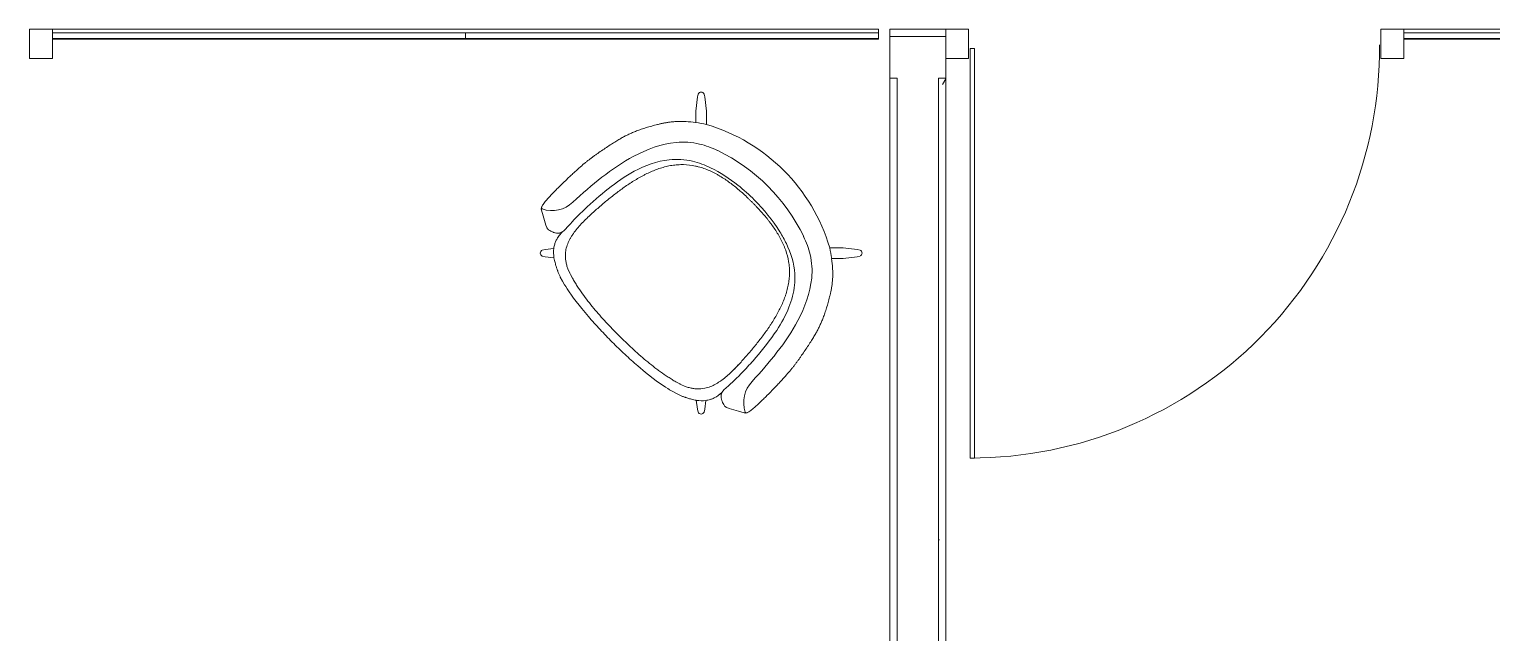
# Model space of a CAD drawing. Header units: inches. Extents: x 0 to 1536, y 72 to 1354.
# Drawn here: x 758.9 to 886.6, y 168.5 to 221.2 of the extents above; entities that cross this region are included whole.
import ezdxf

# ---------------------------------------------------------------- set-up
doc = ezdxf.new("R2010")
doc.units = ezdxf.units.IN
doc.header["$MEASUREMENT"] = 0
for name, color, linetype, lineweight in [('A-DETL-GENF', 92, 'Continuous', 9), ('A-DOOR', 31, 'Continuous', 13), ('A-GLAZ-CURT', 52, 'Continuous', 9), ('A-GLAZ-CWMG', 51, 'Continuous', 9), ('A-WALL', 113, 'Continuous', 13), ('A-WALL-PATT', 111, 'Continuous', 13), ('I-FURN', 30, 'Continuous', 9), ('I-WALL', 2, 'Continuous', 13)]:
    doc.layers.add(name, color=color, linetype=linetype, lineweight=lineweight)
pattern_1 = [(0, (0, 0), (30.72, 7.68), [1.267, -21.773, 1.267, -21.773, -122.88]), (0, (0, 0), (30.72, 7.68), [-46.08, 1.267, -44.813, 1.267, -21.773, -53.76]), (0, (0, 0), (30.72, 7.68), [-115.2, 1.267, -14.093, 1.267, -37.133]), (120, (11.52, 3.84), (-22.011075, 22.7643), [1.267, -21.773, 1.267, -21.773, -122.88]), (120, (11.52, 3.84), (-22.011075, 22.7643), [-46.08, 1.267, -44.813, 1.267, -21.773, -53.76]), (120, (11.52, 3.84), (-22.011075, 22.7643), [-115.2, 1.267, -14.093, 1.267, -37.133]), (240, (15.36, 19.2), (-8.708925, -30.4443), [1.267, -21.773, 1.267, -21.773, -122.88]), (240, (15.36, 19.2), (-8.708925, -30.4443), [-46.08, 1.267, -44.813, 1.267, -21.773, -53.76]), (240, (15.36, 19.2), (-8.708925, -30.4443), [-115.2, 1.267, -14.093, 1.267, -37.133])]

# ---------------------------------------------------------------- blocks, each defined once
blk = doc.blocks.new('CW-Single Glass Door - Patch Only - Short Pull-7592225-Level XX  POWER _ SIGNAL')
at = {"layer": 'A-DOOR'}
for p, q in [((-17.5, -1.25), (-17.875, -1.25)), ((-17.875, -1.25), (-17.875, -37)), ((-17.5, -37), (-17.5, -1.25)), ((-17.875, -37), (-17.5, -37))]:
    blk.add_line(p, q, dxfattribs=at)
at = {"layer": 'A-DOOR', "lineweight": 9}
blk.add_arc((-17.875, -1.25), 35.75, 270, 0.5, dxfattribs=at)
blk = doc.blocks.new('System Panel - Glazed-7592348-Level XX  POWER _ SIGNAL')
at = {"layer": 'A-GLAZ-CURT', "lineweight": 13}
for p, q in [((18.04, 0.13), (-18.04, 0.13)), ((-18.04, 0.13), (-18.04, -0.37)), ((18.04, -0.37), (18.04, 0.13)), ((-18.04, -0.37), (18.04, -0.37))]:
    blk.add_line(p, q, dxfattribs=at)
blk = doc.blocks.new('Rectangular Mullion - 1 1_8_ x 7_8_ rectangular-7592345-Level XX  POWER _ SIGNAL')
at = {"layer": 'A-GLAZ-CWMG'}
for p, q in [((797, 221.22), (760.92, 221.22)), ((797, 220.35), (760.92, 220.35))]:
    blk.add_line(p, q, dxfattribs=at)
blk = doc.blocks.new('Rectangular Mullion - 2_ x 2 9_16_ rectangular-7357365-Level XX  POWER _ SIGNAL')
at = {"layer": 'A-GLAZ-CWMG', "lineweight": 20}
for p, q in [((0, 2.125), (-2, 2.125)), ((-2, 2.125), (-2, -0.4375)), ((0, -0.4375), (0, 2.125)), ((-2, -0.4375), (0, -0.4375))]:
    blk.add_line(p, q, dxfattribs=at)
blk = doc.blocks.new('System Panel - Glazed-7592376-Level XX  POWER _ SIGNAL')
at = {"layer": 'A-GLAZ-CURT', "lineweight": 13}
for p, q in [((18.34375, 0.125), (-18.34375, 0.125)), ((-18.34375, 0.125), (-18.34375, -0.375)), ((18.34375, -0.375), (18.34375, 0.125)), ((-18.34375, -0.375), (18.34375, -0.375))]:
    blk.add_line(p, q, dxfattribs=at)
blk = doc.blocks.new('Rectangular Mullion - 1 1_8_ x 7_8_ rectangular-7592373-Level XX  POWER _ SIGNAL')
at = {"layer": 'A-GLAZ-CWMG'}
for p, q in [((915.64, 221.22), (878.95, 221.22)), ((915.64, 220.35), (878.95, 220.35))]:
    blk.add_line(p, q, dxfattribs=at)
blk = doc.blocks.new('Rectangular Mullion - 1 1_8_ x 7_8_ rectangular-7592347-Level XX  POWER _ SIGNAL')
at = {"layer": 'A-GLAZ-CWMG'}
for p, q in [((833.08, 221.22), (797, 221.22)), ((833.08, 221.22), (833.08, 220.91)), ((833.08, 220.35), (797, 220.35)), ((833.08, 220.41), (833.08, 220.35))]:
    blk.add_line(p, q, dxfattribs=at)
blk = doc.blocks.new('Rectangular Mullion - 2_ x 2 9_16_ rectangular-7357367-Level XX  POWER _ SIGNAL')
at = {"layer": 'A-GLAZ-CWMG', "lineweight": 20}
for p, q in [((-1, 2.125), (1, 2.125)), ((-1, -0.4375), (-1, 2.125)), ((1, 2.125), (1, -0.4375)), ((1, -0.4375), (-1, -0.4375))]:
    blk.add_line(p, q, dxfattribs=at)
blk = doc.blocks.new('Zones Club Chair- 4 Prong Base ZNSP-R2013 - Club Chair-7488362-Level XX  POWER _ SIGNAL')
at = {"layer": 'A-DETL-GENF'}
for p, q in [((-10, 8.4), (-9.87, 8.18)), ((-9.87, 8.18), (-9.1, 7.2)), ((-9.42, 8.63), (-9.64, 8.76)), ((-8.43, 7.86), (-9.42, 8.63)), ((-7.61, 7.04), (-8.43, 7.86)), ((8.43, 7.86), (7.61, 7.04)), ((9.42, 8.63), (8.43, 7.86)), ((9.1, 7.2), (9.87, 8.18)), ((9.64, 8.76), (9.42, 8.63)), ((9.87, 8.18), (10, 8.4)), ((-9.1, 7.2), (-8.39, 6.49)), ((8.39, 6.49), (9.1, 7.2)), ((9.21, -6.44), (9.2, -5.79)), ((-9.21, -6.44), (-9.21, -6.41)), ((9.21, -6.44), (9.21, -6.41)), ((-12.52, -8.44), (-12.07, -8.69)), ((-12.07, -8.69), (-11.32, -9.09)), ((-9.88, -7.75), (-9.85, -8.27)), ((-9.85, -8.27), (-9.88, -8.53)), ((-9.88, -8.51), (-9.86, -8.79)), ((-9.86, -8.79), (-9.85, -8.93)), ((-9.85, -8.93), (-9.84, -9.01)), ((-9.09, -7.94), (-9.1, -7.92)), ((9.09, -7.94), (9.1, -7.92)), ((9.84, -9.01), (9.85, -8.93)), ((9.85, -8.27), (9.88, -7.75)), ((9.88, -8.52), (9.85, -8.27)), ((9.85, -8.93), (9.86, -8.79)), ((9.86, -8.79), (9.88, -8.51)), ((11.32, -9.09), (12.07, -8.69)), ((12.07, -8.69), (12.52, -8.44)), ((-11.32, -9.09), (-11.11, -9.18)), ((-9.39, -10.04), (-9.86, -10.64)), ((-9.84, -9.01), (-9.81, -9.12)), ((-9.81, -9.12), (-9.81, -9.16)), ((-8.57, -9.36), (-8.36, -9.65)), ((8.36, -9.65), (8.57, -9.36)), ((9.86, -10.64), (9.39, -10.04)), ((9.81, -9.12), (9.84, -9.01)), ((9.81, -9.16), (9.81, -9.12)), ((11.11, -9.18), (11.32, -9.09)), ((-9.86, -10.64), (-9.99, -10.87)), ((-9.63, -11.23), (-9.4, -11.1)), ((-9.4, -11.1), (-8.79, -10.62)), ((-7.57, -11.28), (-7.26, -11.39)), ((-7.26, -11.39), (-7.22, -11.41)), ((-7.25, -10.44), (-6.86, -10.59)), ((-7.22, -11.41), (-6.81, -11.53)), ((-6.8, -10.61), (-6.86, -10.59)), ((-6.76, -10.63), (-6.8, -10.61)), ((-6.76, -10.63), (-6.39, -10.74)), ((6.39, -10.74), (6.76, -10.63)), ((6.8, -10.61), (6.76, -10.63)), ((6.8, -10.61), (6.86, -10.59)), ((6.81, -11.53), (7.22, -11.41)), ((6.86, -10.59), (7.25, -10.44)), ((7.22, -11.41), (7.26, -11.39)), ((7.26, -11.39), (7.57, -11.28)), ((8.79, -10.62), (9.4, -11.1)), ((9.4, -11.1), (9.63, -11.23)), ((9.99, -10.87), (9.86, -10.64)), ((-6.81, -11.53), (-6.48, -11.62)), ((-6.48, -11.62), (-6.44, -11.63)), ((-6.44, -11.63), (-6.3, -11.66)), ((-6.3, -11.66), (-6.07, -11.72)), ((-6.07, -11.72), (-5.11, -11.9)), ((-5.11, -11.9), (-3.95, -12.04)), ((-3.95, -12.04), (-3.05, -12.11)), ((3.05, -12.11), (3.95, -12.04)), ((3.95, -12.04), (5.11, -11.9)), ((5.11, -11.9), (6.07, -11.72)), ((6.07, -11.72), (6.3, -11.66)), ((6.3, -11.66), (6.44, -11.63)), ((6.44, -11.63), (6.48, -11.62)), ((6.48, -11.62), (6.81, -11.53))]:
    blk.add_line(p, q, dxfattribs=at)
for centre, radius, start, end in [((0, -6.98), 15.95, 61.5048, 118.4952), ((-9.74, 8.51), 0.276, 67.4841, 202.5159), ((9.74, 8.51), 0.276, 337.4841, 112.5159), ((23.51, -37.67), 54.48, 124.8439, 125.8533), ((0, -9.29), 16.3, 70.9957, 109.0043), ((-23.51, -37.67), 54.48, 54.1467, 55.1561), ((-13.67, -5.98), 2.6, 295.7875, 359.204), ((13.67, -5.98), 2.6, 180.796, 244.2125), ((-12.58, -8.23), 0.105, 224.2125, 295.7875), ((12.58, -8.23), 0.105, 244.2125, 315.7875), ((-5.75, -7.47), 4.46, 210.4913, 215.1719), ((-6.99, -8.16), 3.05, 217.972, 233.7718), ((6.99, -8.16), 3.05, 306.2282, 322.028), ((5.75, -7.47), 4.46, 324.8281, 329.5087), ((-9.74, -10.98), 0.275, 155.8746, 294.1254), ((9.74, -10.98), 0.275, 245.8746, 24.1254)]:
    blk.add_arc(centre, radius, start, end, dxfattribs=at)
for points, knots in [([(-8.39, 6.49), (-8.63, 6.3), (-8.97, 6.03), (-9.33, 5.69), (-9.58, 5.44), (-9.8, 5.19), (-9.96, 4.99), (-10.09, 4.83), (-10.2, 4.67), (-10.31, 4.51), (-10.42, 4.36), (-10.51, 4.2), (-10.68, 3.93), (-10.9, 3.55), (-11.14, 3.12), (-11.35, 2.7), (-11.53, 2.31), (-11.68, 1.96), (-11.8, 1.63), (-11.92, 1.31), (-12.02, 0.97), (-12.11, 0.6), (-12.21, 0.18), (-12.32, -0.3), (-12.42, -0.81), (-12.5, -1.25), (-12.57, -1.6), (-12.61, -1.87), (-12.65, -2.13), (-12.68, -2.35), (-12.7, -2.52), (-12.72, -2.66), (-12.73, -2.79), (-12.76, -3.07), (-12.78, -3.37), (-12.8, -3.7), (-12.81, -3.93), (-12.83, -4.24), (-12.84, -4.65), (-12.85, -4.95), (-12.85, -5.11)], [0, 0, 0, 0, 0.041667, 0.0625, 0.083333, 0.104167, 0.125, 0.135417, 0.145833, 0.166667, 0.177083, 0.1875, 0.208333, 0.25, 0.291667, 0.333333, 0.375, 0.416667, 0.458333, 0.5, 0.541667, 0.583333, 0.625, 0.666667, 0.708333, 0.75, 0.770833, 0.791667, 0.8125, 0.833333, 0.84375, 0.854167, 0.864583, 0.875, 0.916667, 0.927083, 0.9375, 0.958333, 0.979167, 1, 1, 1, 1]), ([(12.85, -5.11), (12.85, -4.95), (12.84, -4.65), (12.83, -4.24), (12.81, -3.93), (12.8, -3.7), (12.79, -3.53), (12.78, -3.37), (12.77, -3.22), (12.76, -3.08), (12.74, -2.93), (12.73, -2.79), (12.72, -2.66), (12.7, -2.52), (12.68, -2.35), (12.65, -2.13), (12.61, -1.87), (12.57, -1.6), (12.5, -1.25), (12.42, -0.81), (12.32, -0.3), (12.21, 0.18), (12.11, 0.6), (12.02, 0.97), (11.92, 1.31), (11.8, 1.63), (11.68, 1.96), (11.53, 2.31), (11.35, 2.7), (11.14, 3.12), (10.9, 3.55), (10.68, 3.93), (10.51, 4.2), (10.42, 4.36), (10.31, 4.51), (10.2, 4.67), (10.09, 4.83), (9.96, 4.99), (9.8, 5.19), (9.58, 5.44), (9.33, 5.69), (8.97, 6.03), (8.63, 6.3), (8.39, 6.49)], [0, 0, 0, 0, 0.020833, 0.041667, 0.0625, 0.072917, 0.083333, 0.09375, 0.104167, 0.114583, 0.125, 0.135417, 0.145833, 0.15625, 0.166667, 0.1875, 0.208333, 0.229167, 0.25, 0.291667, 0.333333, 0.375, 0.416667, 0.458333, 0.5, 0.541667, 0.583333, 0.625, 0.666667, 0.708333, 0.75, 0.791667, 0.8125, 0.822917, 0.833333, 0.854167, 0.864583, 0.875, 0.895833, 0.916667, 0.9375, 0.958333, 1, 1, 1, 1]), ([(-8.37, 4.05), (-7.94, 4.58), (-7.41, 5.04), (-6.35, 5.7), (-5.83, 5.93), (-5.31, 6.11)], [0, 0, 0, 0, 2.060865, 2.060865, 3.734342, 3.734342, 3.734342, 3.734342]), ([(-4.68, 4.61), (-3.79, 4.93), (-2.85, 5.11), (-1.28, 5.3), (-0.64, 5.33), (0, 5.33)], [0, 0, 0, 0, 2.842104, 2.842104, 4.753891, 4.753891, 4.753891, 4.753891]), ([(0, 5.33), (1.19, 5.33), (2.39, 5.21), (3.93, 4.85), (4.31, 4.74), (4.68, 4.61)], [0, 0, 0, 0, 3.563, 3.563, 4.752491, 4.752491, 4.752491, 4.752491]), ([(8.37, 4.05), (7.94, 4.58), (7.41, 5.04), (6.35, 5.7), (5.83, 5.93), (5.31, 6.11)], [0, 0, 0, 0, 2.060865, 2.060865, 3.734342, 3.734342, 3.734342, 3.734342]), ([(-11.07, -6.01), (-10.97, -3.79), (-10.78, -1.54), (-9.76, 1.82), (-9.2, 3.05), (-8.37, 4.05)], [0, 0, 0, 0, 5.483686, 5.483686, 8.701218, 8.701218, 8.701218, 8.701218]), ([(0, 5.05), (-0.04, 5.05), (-0.09, 5.05), (-0.17, 5.05), (-0.22, 5.05), (-0.35, 5.05), (-0.43, 5.05), (-0.69, 5.04), (-0.86, 5.04), (-1.38, 5.01), (-1.72, 4.99), (-2.4, 4.91), (-2.74, 4.86), (-3.25, 4.76), (-3.42, 4.72), (-3.67, 4.66), (-3.76, 4.63), (-3.92, 4.59), (-4.01, 4.56), (-4.42, 4.43), (-4.74, 4.31), (-5.21, 4.09), (-5.36, 4), (-5.55, 3.9), (-5.58, 3.87), (-5.66, 3.83), (-5.69, 3.8), (-5.8, 3.73), (-5.87, 3.68), (-6.23, 3.43), (-6.48, 3.21), (-6.84, 2.84), (-6.95, 2.71), (-7.11, 2.51), (-7.17, 2.44), (-7.27, 2.3), (-7.32, 2.23), (-7.46, 2.01), (-7.55, 1.86), (-7.72, 1.57), (-7.8, 1.41), (-8.02, 0.95), (-8.15, 0.63), (-8.29, 0.23), (-8.32, 0.14), (-8.37, -0.02), (-8.39, -0.1), (-8.47, -0.35), (-8.51, -0.52), (-8.64, -1.01), (-8.71, -1.35), (-8.84, -2.02), (-8.89, -2.35), (-8.98, -3.03), (-9.02, -3.37), (-9.09, -4.05), (-9.12, -4.39), (-9.16, -5.07), (-9.18, -5.41), (-9.2, -5.75)], [0, 0, 0, 0, 0.0032734, 0.0032734, 0.0065467, 0.0065467, 0.0130935, 0.0130935, 0.0261869, 0.0261869, 0.0523739, 0.0523739, 0.0785608, 0.0785608, 0.0916543, 0.0916543, 0.098201, 0.098201, 0.1047477, 0.1047477, 0.1309347, 0.1309347, 0.1440282, 0.1440282, 0.1473015, 0.1473015, 0.1505749, 0.1505749, 0.1571216, 0.1571216, 0.1833086, 0.1833086, 0.196402, 0.196402, 0.2029488, 0.2029488, 0.2094955, 0.2094955, 0.222589, 0.222589, 0.2356824, 0.2356824, 0.2618694, 0.2618694, 0.2684161, 0.2684161, 0.2749628, 0.2749628, 0.2880563, 0.2880563, 0.3142432, 0.3142432, 0.3404302, 0.3404302, 0.3666171, 0.3666171, 0.3928041, 0.3928041, 0.418991, 0.418991, 0.418991, 0.418991]), ([(-7.74, 2.55), (-7.31, 3.08), (-6.78, 3.54), (-5.72, 4.2), (-5.21, 4.43), (-4.68, 4.61)], [0, 0, 0, 0, 2.060865, 2.060865, 3.734342, 3.734342, 3.734342, 3.734342]), ([(9.2, -5.75), (9.18, -5.41), (9.16, -5.07), (9.12, -4.38), (9.09, -4.04), (9.02, -3.36), (8.98, -3.02), (8.89, -2.34), (8.83, -2), (8.76, -1.58), (8.74, -1.5), (8.7, -1.33), (8.65, -1.08), (8.59, -0.83), (8.47, -0.33), (8.37, 0), (8.14, 0.64), (8.02, 0.96), (7.83, 1.35), (7.79, 1.43), (7.71, 1.58), (7.67, 1.66), (7.54, 1.88), (7.45, 2.03), (7.26, 2.31), (7.16, 2.45), (6.95, 2.72), (6.83, 2.84), (6.68, 3), (6.65, 3.03), (6.59, 3.09), (6.56, 3.12), (6.47, 3.21), (6.4, 3.27), (6.21, 3.44), (6.07, 3.54), (5.65, 3.84), (5.36, 4.01), (5.01, 4.18), (4.97, 4.2), (4.89, 4.24), (4.85, 4.25), (4.73, 4.31), (4.65, 4.34), (4.41, 4.43), (4.25, 4.49), (3.75, 4.64), (3.42, 4.72), (2.92, 4.82), (2.75, 4.85), (2.49, 4.89), (2.41, 4.9), (2.24, 4.93), (2.15, 4.94), (1.72, 4.99), (1.38, 5.01), (0.86, 5.04), (0.69, 5.04), (0.43, 5.05), (0.35, 5.05), (0.22, 5.05), (0.17, 5.05), (0.09, 5.05), (0.04, 5.05), (0, 5.05)], [0, 0, 0, 0, 0.0261989, 0.0261989, 0.0523978, 0.0523978, 0.0785967, 0.0785967, 0.1047956, 0.1047956, 0.1113453, 0.1113453, 0.117895, 0.1309944, 0.1309944, 0.1571933, 0.1571933, 0.1833922, 0.1833922, 0.1899419, 0.1899419, 0.1964917, 0.1964917, 0.2095911, 0.2095911, 0.2226906, 0.2226906, 0.23579, 0.23579, 0.2390649, 0.2390649, 0.2423397, 0.2423397, 0.2488894, 0.2488894, 0.2619889, 0.2619889, 0.2881878, 0.2881878, 0.2914626, 0.2914626, 0.2947375, 0.2947375, 0.3012872, 0.3012872, 0.3143867, 0.3143867, 0.3405856, 0.3405856, 0.353685, 0.353685, 0.3602347, 0.3602347, 0.3667844, 0.3667844, 0.3929833, 0.3929833, 0.4060828, 0.4060828, 0.4126325, 0.4126325, 0.4159074, 0.4159074, 0.4191822, 0.4191822, 0.4191822, 0.4191822]), ([(4.68, 4.61), (5.54, 4.31), (6.38, 3.87), (7.31, 3.04), (7.54, 2.8), (7.74, 2.55)], [0, 0, 0, 0, 2.741948, 2.741948, 3.728457, 3.728457, 3.728457, 3.728457]), ([(11.07, -6.01), (10.97, -3.79), (10.78, -1.54), (9.76, 1.82), (9.2, 3.05), (8.37, 4.05)], [0, 0, 0, 0, 5.483686, 5.483686, 8.701218, 8.701218, 8.701218, 8.701218]), ([(-9.9, -5.75), (-9.84, -3.92), (-9.69, -2.07), (-8.88, 0.71), (-8.42, 1.72), (-7.74, 2.55)], [0, 0, 0, 0, 5.483686, 5.483686, 8.701218, 8.701218, 8.701218, 8.701218]), ([(7.74, 2.55), (8.16, 2.04), (8.49, 1.46), (9.06, 0.16), (9.28, -0.59), (9.64, -2.32), (9.75, -3.32), (9.86, -4.79), (9.89, -5.27), (9.9, -5.75)], [0, 0, 0, 0, 1.972355, 1.972355, 4.279747, 4.279747, 7.286269, 7.286269, 8.723965, 8.723965, 8.723965, 8.723965]), ([(-12.85, -5.11), (-12.86, -5.39), (-12.86, -5.82), (-12.86, -6.4), (-12.85, -6.83), (-12.84, -7.19), (-12.82, -7.48), (-12.81, -7.69), (-12.78, -7.9), (-12.75, -8.08), (-12.71, -8.19), (-12.69, -8.25), (-12.67, -8.27), (-12.66, -8.3), (-12.64, -8.32), (-12.63, -8.34), (-12.61, -8.36), (-12.6, -8.38), (-12.58, -8.39), (-12.57, -8.41), (-12.54, -8.42), (-12.53, -8.43), (-12.52, -8.44)], [0, 0, 0, 0, 0.222222, 0.333333, 0.444444, 0.555556, 0.611111, 0.666667, 0.722222, 0.777778, 0.833333, 0.847222, 0.861111, 0.875, 0.888889, 0.902778, 0.916667, 0.930556, 0.944444, 0.958333, 0.972222, 1, 1, 1, 1]), ([(12.52, -8.44), (12.53, -8.43), (12.54, -8.42), (12.57, -8.41), (12.58, -8.39), (12.6, -8.38), (12.61, -8.36), (12.63, -8.34), (12.64, -8.33), (12.65, -8.32), (12.66, -8.3), (12.67, -8.27), (12.69, -8.25), (12.71, -8.19), (12.75, -8.08), (12.78, -7.9), (12.81, -7.69), (12.82, -7.48), (12.83, -7.26), (12.84, -7.05), (12.85, -6.83), (12.85, -6.61), (12.86, -6.33), (12.86, -5.82), (12.86, -5.39), (12.85, -5.11)], [0, 0, 0, 0, 0.027778, 0.041667, 0.055556, 0.069444, 0.083333, 0.097222, 0.104167, 0.111111, 0.125, 0.138889, 0.152778, 0.166667, 0.222222, 0.277778, 0.333333, 0.388889, 0.444444, 0.5, 0.555556, 0.611111, 0.666667, 0.777778, 1, 1, 1, 1]), ([(-9.2, -5.75), (-9.2, -5.93), (-9.21, -6.11), (-9.21, -6.48), (-9.21, -6.66), (-9.2, -7.02), (-9.18, -7.2), (-9.15, -7.56), (-9.13, -7.74), (-9.1, -7.92)], [0, 0, 0, 0, 0.01384697, 0.01384697, 0.02769395, 0.02769395, 0.04154092, 0.04154092, 0.05538789, 0.05538789, 0.05538789, 0.05538789]), ([(9.1, -7.92), (9.13, -7.74), (9.15, -7.56), (9.18, -7.2), (9.2, -7.02), (9.21, -6.66), (9.21, -6.48), (9.21, -6.11), (9.2, -5.93), (9.2, -5.75)], [0, 0, 0, 0, 0.01383696, 0.01383696, 0.02767392, 0.02767392, 0.04151087, 0.04151087, 0.05534783, 0.05534783, 0.05534783, 0.05534783]), ([(-10.87, -9.22), (-10.79, -9.2), (-10.64, -9.16), (-10.47, -9.1), (-10.34, -9.04), (-10.23, -8.98), (-10.15, -8.92), (-10.11, -8.88)], [0, 0, 0, 0, 0.25, 0.5, 0.625, 0.75, 1, 1, 1, 1]), ([(-10.11, -8.88), (-10.08, -8.86), (-10.05, -8.83), (-10.01, -8.78), (-9.99, -8.75), (-9.97, -8.73), (-9.96, -8.71), (-9.94, -8.67), (-9.91, -8.61), (-9.89, -8.56), (-9.88, -8.51)], [0, 0, 0, 0, 0.25, 0.375, 0.4375, 0.5, 0.5625, 0.625, 0.75, 1, 1, 1, 1]), ([(-9.09, -7.94), (-9.08, -7.99), (-9.08, -8.03), (-9.06, -8.11), (-9.05, -8.15), (-9.02, -8.27), (-9, -8.35), (-8.93, -8.59), (-8.88, -8.75), (-8.81, -8.9)], [0, 0, 0, 0, 0.00318701, 0.00318701, 0.00637402, 0.00637402, 0.01274804, 0.01274804, 0.02549609, 0.02549609, 0.02549609, 0.02549609]), ([(8.81, -8.9), (8.88, -8.75), (8.93, -8.59), (9, -8.35), (9.02, -8.27), (9.05, -8.15), (9.06, -8.11), (9.08, -8.03), (9.08, -7.99), (9.09, -7.94)], [0, 0, 0, 0, 0.01274061, 0.01274061, 0.01911091, 0.01911091, 0.02229606, 0.02229606, 0.02548121, 0.02548121, 0.02548121, 0.02548121]), ([(9.88, -8.51), (9.89, -8.56), (9.91, -8.61), (9.94, -8.67), (9.96, -8.71), (9.98, -8.74), (10, -8.77), (10.05, -8.83), (10.08, -8.86), (10.11, -8.88)], [0, 0, 0, 0, 0.25, 0.375, 0.4375, 0.5, 0.625, 0.75, 1, 1, 1, 1]), ([(10.11, -8.88), (10.15, -8.92), (10.23, -8.98), (10.34, -9.04), (10.47, -9.1), (10.64, -9.16), (10.79, -9.2), (10.87, -9.22)], [0, 0, 0, 0, 0.25, 0.375, 0.5, 0.75, 1, 1, 1, 1]), ([(-11.11, -9.18), (-11.09, -9.19), (-11.07, -9.2), (-11.04, -9.21), (-11.03, -9.21), (-11.02, -9.21), (-11, -9.22), (-10.99, -9.22), (-10.98, -9.22), (-10.97, -9.22), (-10.96, -9.22), (-10.94, -9.23), (-10.91, -9.23), (-10.88, -9.22), (-10.87, -9.22)], [0, 0, 0, 0, 0.2, 0.3, 0.35, 0.4, 0.45, 0.5, 0.55, 0.6, 0.65, 0.7, 0.8, 1, 1, 1, 1]), ([(-8.36, -9.65), (-8.34, -9.67), (-8.32, -9.69), (-8.28, -9.73), (-8.26, -9.75), (-8.2, -9.81), (-8.16, -9.85), (-8.08, -9.93), (-8.03, -9.96), (-7.94, -10.03), (-7.9, -10.07), (-7.8, -10.13), (-7.76, -10.16), (-7.66, -10.22), (-7.61, -10.25), (-7.46, -10.34), (-7.36, -10.39), (-7.25, -10.44)], [0, 0, 0, 0, 0.00217159, 0.00217159, 0.00434318, 0.00434318, 0.00868636, 0.00868636, 0.01302953, 0.01302953, 0.01737271, 0.01737271, 0.02171589, 0.02171589, 0.02605907, 0.02605907, 0.03474542, 0.03474542, 0.03474542, 0.03474542]), ([(7.25, -10.44), (7.36, -10.39), (7.46, -10.34), (7.66, -10.22), (7.76, -10.16), (7.9, -10.07), (7.94, -10.03), (8.03, -9.96), (8.08, -9.93), (8.16, -9.85), (8.2, -9.81), (8.26, -9.75), (8.28, -9.73), (8.32, -9.69), (8.34, -9.67), (8.36, -9.65)], [0, 0, 0, 0, 0.00870345, 0.00870345, 0.0174069, 0.0174069, 0.02175863, 0.02175863, 0.02611035, 0.02611035, 0.03046208, 0.03046208, 0.03263794, 0.03263794, 0.0348138, 0.0348138, 0.0348138, 0.0348138]), ([(10.87, -9.22), (10.88, -9.22), (10.91, -9.23), (10.94, -9.23), (10.96, -9.22), (10.97, -9.22), (10.99, -9.22), (11, -9.22), (11.01, -9.22), (11.02, -9.21), (11.04, -9.21), (11.06, -9.2), (11.08, -9.2), (11.1, -9.19), (11.11, -9.18)], [0, 0, 0, 0, 0.2, 0.3, 0.35, 0.4, 0.475, 0.55, 0.5875, 0.625, 0.7, 0.775, 0.85, 1, 1, 1, 1]), ([(-8.79, -10.62), (-8.73, -10.66), (-8.6, -10.74), (-8.37, -10.88), (-8.16, -11), (-8, -11.08), (-7.9, -11.13), (-7.81, -11.18), (-7.7, -11.22), (-7.62, -11.26), (-7.57, -11.28)], [0, 0, 0, 0, 0.111111, 0.222222, 0.444444, 0.555556, 0.666667, 0.777778, 0.888889, 1, 1, 1, 1]), ([(-6.39, -10.74), (-6.33, -10.76), (-6.26, -10.77), (-6.13, -10.81), (-6.07, -10.82), (-5.87, -10.87), (-5.74, -10.9), (-5.35, -10.98), (-5.09, -11.03), (-4.56, -11.12), (-4.29, -11.16), (-3.76, -11.22), (-3.49, -11.25), (-2.95, -11.3), (-2.69, -11.32), (-2.15, -11.35), (-1.88, -11.37), (-1.07, -11.4), (-0.54, -11.41), (0, -11.41)], [0, 0, 0, 0, 0.0051131, 0.0051131, 0.0102262, 0.0102262, 0.0204523, 0.0204523, 0.0409046, 0.0409046, 0.0613569, 0.0613569, 0.0818092, 0.0818092, 0.1022615, 0.1022615, 0.1227138, 0.1227138, 0.1636184, 0.1636184, 0.1636184, 0.1636184]), ([(0, -11.41), (0.54, -11.41), (1.07, -11.4), (1.88, -11.37), (2.15, -11.35), (2.69, -11.32), (2.95, -11.3), (3.49, -11.25), (3.76, -11.22), (4.16, -11.17), (4.29, -11.16), (4.56, -11.12), (4.69, -11.1), (5.09, -11.03), (5.35, -10.98), (5.74, -10.9), (5.87, -10.87), (6.07, -10.82), (6.13, -10.81), (6.26, -10.77), (6.33, -10.76), (6.39, -10.74)], [0, 0, 0, 0, 0.0409523, 0.0409523, 0.0614285, 0.0614285, 0.0819046, 0.0819046, 0.1023808, 0.1023808, 0.1126189, 0.1126189, 0.122857, 0.122857, 0.1433331, 0.1433331, 0.1535712, 0.1535712, 0.1586903, 0.1586903, 0.1638093, 0.1638093, 0.1638093, 0.1638093])]:
    blk.add_open_spline(points, degree=3, knots=knots, dxfattribs=at)
for points in [[(-9.88, -7.75), (-9.91, -7.09), (-9.91, -6.42), (-9.9, -5.75)], [(9.9, -5.75), (9.91, -6.42), (9.91, -7.09), (9.88, -7.75)], [(-8.81, -8.9), (-8.75, -9.06), (-8.66, -9.22), (-8.57, -9.36)], [(8.57, -9.36), (8.66, -9.22), (8.75, -9.06), (8.81, -8.9)], [(-9.81, -9.16), (-9.78, -9.26), (-9.72, -9.46), (-9.64, -9.64), (-9.59, -9.73)], [(9.59, -9.73), (9.64, -9.64), (9.72, -9.46), (9.78, -9.26), (9.81, -9.16)], [(7.57, -11.28), (7.62, -11.26), (7.7, -11.22), (7.81, -11.18), (7.9, -11.13), (8, -11.08), (8.12, -11.02), (8.27, -10.94), (8.43, -10.85), (8.6, -10.74), (8.73, -10.66), (8.79, -10.62)], [(-3.05, -12.11), (-2.55, -12.15), (-1.53, -12.2), (-0.51, -12.22), (0, -12.22)], [(0, -12.22), (0.51, -12.22), (1.53, -12.2), (2.55, -12.15), (3.05, -12.11)]]:
    blk.add_open_spline(points, degree=3, dxfattribs=at)

msp = doc.modelspace()

# ---------------------------------------------------------------- hatches: boundary and pattern name
at = {"layer": 'A-WALL-PATT', "lineweight": 9}
h = msp.add_hatch(dxfattribs=at)
h.set_pattern_fill('FP_1', color=256, style=0, pattern_type=2)
h.set_pattern_definition(pattern_1)
h.paths.add_polyline_path([(838.95, 216.35), (838.95, 216.97), (838.33, 216.97), (838.33, 216.35)], flags=0)
h.paths.add_polyline_path([(834.7, 216.35), (834.7, 216.97), (834.08, 216.97), (834.08, 216.35)], flags=0)
h.paths.add_polyline_path([(715.96, 216.35), (715.96, 216.97), (715.33, 216.97), (715.33, 216.35)], flags=0)
h.paths.add_polyline_path([(720.21, 216.35), (720.21, 216.97), (719.58, 216.97), (719.58, 216.35)], flags=0)
h.paths.add_polyline_path([(597.52, 216.35), (598.14, 216.35), (598.14, 216.97), (597.52, 216.97)], flags=0)
h.paths.add_polyline_path([(602.39, 216.35), (602.39, 216.97), (601.77, 216.97), (601.77, 216.35)], flags=0)
h = msp.add_hatch(dxfattribs=at)
h.set_pattern_fill('FP_1', color=256, style=0, pattern_type=2)
h.set_pattern_definition(pattern_1)
h.paths.add_polyline_path([(834.08, 94), (838.33, 94), (838.33, 94.63), (834.7, 94.63), (834.7, 216.35), (834.08, 216.35), (834.08, 94.63)], flags=0)
h = msp.add_hatch(dxfattribs=at)
h.set_pattern_fill('FP_1', color=256, style=0, pattern_type=2)
h.set_pattern_definition(pattern_1)
h.paths.add_polyline_path([(838.95, 94), (838.95, 216.35), (838.33, 216.35), (838.33, 94)], flags=0)

# ---------------------------------------------------------------- linework, layer by layer
at = {"layer": 'A-WALL'}
for p, q in [((834.08, 220.6), (838.95, 220.6)), ((834.08, 216.97), (834.7, 216.97)), ((834.7, 94.63), (834.7, 216.97)), ((838.33, 94.63), (838.33, 216.97)), ((838.33, 216.97), (838.95, 216.97))]:
    msp.add_line(p, q, dxfattribs=at)
at = {"layer": 'I-WALL'}
for p, q in [((834.08, 221.22), (834.08, 94)), ((838.95, 221.22), (834.08, 221.22)), ((838.95, 94), (838.95, 221.22))]:
    msp.add_line(p, q, dxfattribs=at)

# ---------------------------------------------------------------- block references
at = {"layer": 'A-DOOR'}
msp.add_blockref('CW-Single Glass Door - Patch Only - Short Pull-7592225-Level XX  POWER _ SIGNAL', (858.95, 220.79), dxfattribs=at)
at = {"layer": 'A-GLAZ-CURT'}
for name, p in [('System Panel - Glazed-7592348-Level XX  POWER _ SIGNAL', (778.96, 220.79)), ('System Panel - Glazed-7592348-Level XX  POWER _ SIGNAL', (815.04, 220.79)), ('System Panel - Glazed-7592376-Level XX  POWER _ SIGNAL', (897.3, 220.79))]:
    msp.add_blockref(name, p, dxfattribs=at)
at = {"layer": 'A-GLAZ-CWMG', "extrusion": (0, 0, -1), "rotation": 180}
for p in [(-759.92, 220.79), (-877.95, 220.79)]:
    msp.add_blockref('Rectangular Mullion - 2_ x 2 9_16_ rectangular-7357367-Level XX  POWER _ SIGNAL', p, dxfattribs=at)
at = {"layer": 'A-GLAZ-CWMG'}
for name in ['Rectangular Mullion - 1 1_8_ x 7_8_ rectangular-7592345-Level XX  POWER _ SIGNAL', 'Rectangular Mullion - 1 1_8_ x 7_8_ rectangular-7592347-Level XX  POWER _ SIGNAL', 'Rectangular Mullion - 1 1_8_ x 7_8_ rectangular-7592373-Level XX  POWER _ SIGNAL']:
    msp.add_blockref(name, (0, 0), dxfattribs=at)
at = {"layer": 'A-GLAZ-CWMG', "rotation": 180}
msp.add_blockref('Rectangular Mullion - 2_ x 2 9_16_ rectangular-7357365-Level XX  POWER _ SIGNAL', (838.95, 220.79), dxfattribs=at)
at = {"layer": 'I-FURN', "rotation": 314.9999999999999}
msp.add_blockref('Zones Club Chair- 4 Prong Base ZNSP-R2013 - Club Chair-7488362-Level XX  POWER _ SIGNAL', (818.46, 202.56), dxfattribs=at)

doc.saveas('drawing.dxf')
